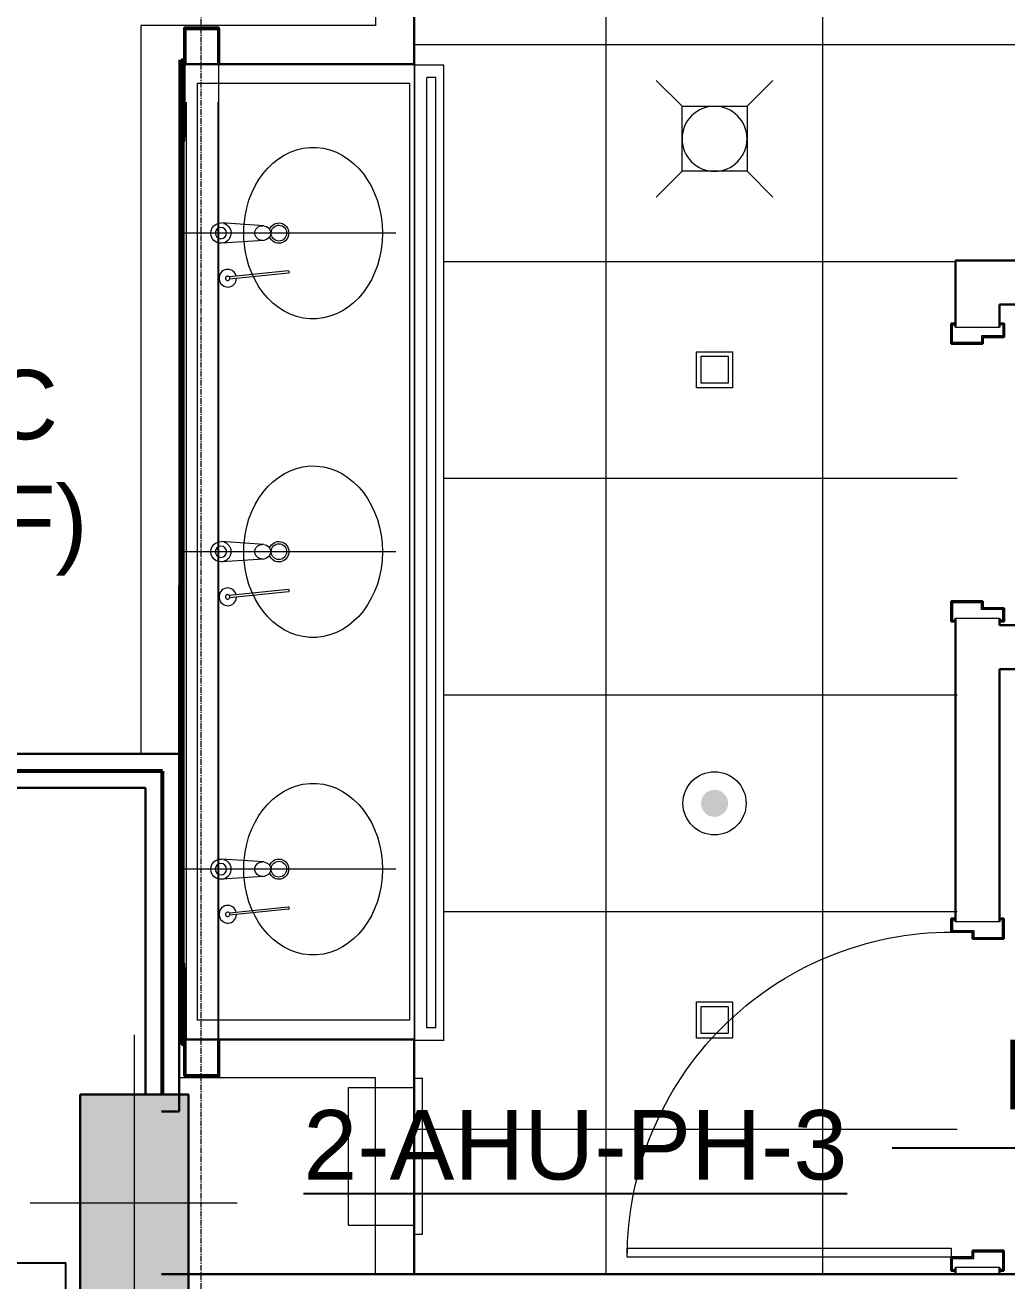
# Model space of a CAD drawing. Header units: inches. Extents: x -40190 to 0, y -3216 to 2257.
# Drawn here: x -21989.4 to -21880.6, y 720.5 to 859.5 of the extents above; entities that cross this region are included whole.
import ezdxf
from ezdxf import colors
from ezdxf.entities.mleader import LeaderData, LeaderLine
from ezdxf.enums import TextEntityAlignment as Align
from ezdxf.math import Vec2, Vec3

# ---------------------------------------------------------------- set-up
doc = ezdxf.new("R2010")
doc.units = ezdxf.units.IN
doc.header["$LTSCALE"] = 0.5
doc.header["$MEASUREMENT"] = 0
for name, pattern in [('A113$0$CENTER', [2, 1.25, -0.25, 0.25, -0.25]), ('A113$0$DGN Style 4', [277.835214, 138.830838, -69.415419, 0.173539, -69.415419]), ('A113$0$DGN Style 5', [121.476983, 52.061564, -69.415419])]:
    doc.linetypes.add(name, pattern=pattern)
for name, color, linetype in [('A113$0$A-ANNO-PATT-13-14', 8, 'Continuous'), ('A113$0$A-COLS-COLS13-14', 8, 'Continuous'), ('A113$0$A-DOOR', 8, 'Continuous'), ('A113$0$A-DOOR-FRAM', 8, 'Continuous'), ('A113$0$A-FLOR-PFIX', 8, 'Continuous'), ('A113$0$A-FLOR-SPCL', 8, 'Continuous'), ('A113$0$A-GRID-GRDP0-15', 8, 'Continuous'), ('A113$0$A-WALL-FIRE', 8, 'Continuous'), ('A113$0$A-WALL-FULL-INTR', 8, 'Continuous'), ('A113$0$Level 23', 8, 'Continuous'), ('A113$0$Level 25', 8, 'Continuous'), ('A113$0$Level 30', 8, 'Continuous'), ('A113$0$Level 33', 8, 'Continuous'), ('A613$0$A-CLNG-LITE', 3, 'Continuous'), ('A613$0$A-CLNG-MECH-SUPP', 8, 'Continuous'), ('A613$0$A-CLNG-PATT', 8, 'Continuous'), ('A613$0$bc113 - Level 23', 8, 'Continuous'), ('E-Anno-Keyn', 72, 'Continuous'), ('E-Anno-Note', 6, 'Continuous'), ('E-TEXT', 6, 'Continuous'), ('G-Anno', 6, 'Continuous'), ('M-HVAC-text', 6, 'Continuous'), ('XREF', 7, 'Continuous')]:
    doc.layers.add(name, color=color, linetype=linetype)
doc.styles.add('M08', font='arial.ttf', dxfattribs={"height": 7.68})
doc.styles.add('MAMEP ANNO', font='arial.ttf', dxfattribs={"height": 0.101562})
doc.styles.get("Standard").update_dxf_attribs({"font": 'simplex.shx'})
doc.dimstyles.new('STANDARD$7', dxfattribs={"dimtxt": 0.18, "dimasz": 0.125, "dimexe": 0.18, "dimexo": 0.06, "dimgap": 0.09, "dimtad": 0, "dimtih": 1, "dimtoh": 1, "dimdec": 4, "dimzin": 0, "dimdsep": 46, "dimtxsty": 'Standard', "dimcen": 0.09, "dimadec": 0, "dimazin": 0, "dimtfac": 1, "dimtdec": 4, "dimtofl": 0, "dimtmove": 0, "dimatfit": 3, "dimfxl": 1, "dimtolj": 1, "dimtzin": 0, "dimarcsym": 0})

# ---------------------------------------------------------------- blocks, each defined once
blk = doc.blocks.new('MLD-KeyNote')
at = {"color": 0, "linetype": 'Continuous', "transparency": 16777216}
blk.add_lwpolyline([(-0.09375, -0.09375), (0.09375, -0.09375), (0.09375, 0.09375), (-0.09375, 0.09375)], close=True, dxfattribs=at)
at = {"color": 0, "linetype": 'ByBlock', "transparency": 16777216, "style": 'MAMEP ANNO'}
blk.add_attdef('ID', text='', height=0.10156, dxfattribs=at).set_placement((0, 0), align=Align.MIDDLE_CENTER)
blk = doc.blocks.new('*U566')
at = {"layer": 'A113$0$A-FLOR-SPCL', "linetype": 'Continuous', "lineweight": 13}
for p, q in [((1.81, 9.14), (2.75, 9.14)), ((1.81, -8.11), (1.81, 9.14)), ((2.75, -8.11), (2.75, 9.14)), ((-5.44, 8.14), (1.81, 8.14)), ((1.81, -8.11), (2.75, -8.11))]:
    blk.add_line(p, q, dxfattribs=at)
blk = doc.blocks.new('*U565')
at = {"layer": 'A113$0$A-FLOR-SPCL', "linetype": 'Continuous', "lineweight": 13}
for q in [(-3.53, 8.65), (3.72, -6.6)]:
    blk.add_line((-3.53, -6.6), q, dxfattribs=at)
blk.add_blockref('*U566', (1.91, 0.51), dxfattribs=at)
blk = doc.blocks.new('*U641')
at = {"layer": 'A113$0$A-FLOR-PFIX', "linetype": 'Continuous', "lineweight": 13}
for p, q in [((3.94, 0.42), (-2.56, -0.24)), ((3.96, 0.17), (-2.55, -0.49))]:
    blk.add_line(p, q, dxfattribs=at)
for centre, major_axis, start_param, end_param in [((-2.76, -0.38), (-0.187, 0.966), 4.749388, 10.782456), ((3.95, 0.3), (0.023, -0.121), 6.195472, 9.337065)]:
    blk.add_ellipse(centre, major_axis=major_axis, ratio=0.97753, start_param=start_param, end_param=end_param, dxfattribs=at)
at = {"layer": 'A113$0$A-FLOR-PFIX', "linetype": 'Continuous', "lineweight": 13, "extrusion": (0, 0, -1)}
blk.add_ellipse((-2.76, -0.38), major_axis=(0.047, -0.242), ratio=0.97753, dxfattribs=at)
blk = doc.blocks.new('*U640')
at = {"layer": 'A113$0$A-FLOR-PFIX', "linetype": 'Continuous', "lineweight": 13}
for p, q in [((-2.62, 0.81), (-7.32, 1.12)), ((-2.62, -0.81), (-7.32, -1.12))]:
    blk.add_line(p, q, dxfattribs=at)
at = {"layer": 'A113$0$A-FLOR-PFIX', "linetype": 'A113$0$DGN Style 4', "lineweight": 0}
blk.add_line((12, 0), (-12, 0), dxfattribs=at)
at = {"layer": 'A113$0$A-FLOR-PFIX', "linetype": 'Continuous', "lineweight": 13, "extrusion": (0, 0, -1)}
blk.add_arc((7.39, 0), 1.12, 266.2194, 93.7806, dxfattribs=at)
at = {"layer": 'A113$0$A-FLOR-PFIX', "linetype": 'A113$0$DGN Style 5', "lineweight": 0, "extrusion": (0, 0, -1)}
blk.add_arc((7.39, 0), 1.12, 105.9103, 266.2194, dxfattribs=at)
at = {"layer": 'A113$0$A-FLOR-PFIX', "linetype": 'Continuous', "lineweight": 13, "extrusion": (0, 0, -1)}
for centre, major_axis, ratio, start_param, end_param in [((2.82, 0), (0, -9.5), 0.809169, 1.671656, 7.753122), ((-2.75, 0), (-0.888, 0), 0.92221, 1.713861, 4.569325)]:
    blk.add_ellipse(centre, major_axis=major_axis, ratio=ratio, start_param=start_param, end_param=end_param, dxfattribs=at)
at = {"layer": 'A113$0$A-FLOR-PFIX', "linetype": 'A113$0$DGN Style 5', "lineweight": 13, "extrusion": (0, 0, -1)}
blk.add_ellipse((2.82, 0), major_axis=(0, -9.5), ratio=0.809169, start_param=1.470832, end_param=1.671656, dxfattribs=at)
at = {"layer": 'A113$0$A-FLOR-PFIX', "linetype": 'A113$0$DGN Style 5', "lineweight": 0, "extrusion": (0, 0, -1)}
blk.add_ellipse((-2.75, 0), major_axis=(-0.888, 0), ratio=0.92221, start_param=4.712389, end_param=7.853982, dxfattribs=at)
at = {"layer": 'A113$0$A-FLOR-PFIX', "linetype": 'Continuous', "lineweight": 0, "extrusion": (0, 0, -1)}
for major_axis, start_param, end_param in [((0, 1.13), 5.098152, 10.610762), ((0, 0.875), 4.747561, 10.996484)]:
    blk.add_ellipse((-0.97, 0), major_axis=major_axis, ratio=0.97753, start_param=start_param, end_param=end_param, dxfattribs=at)
at = {"layer": 'A113$0$Level 33', "linetype": 'Continuous', "lineweight": 0, "extrusion": (0, 0, -1)}
blk.add_circle((7.39, 0), 0.625, dxfattribs=at)
at = {"layer": 'A113$0$A-FLOR-PFIX', "linetype": 'Continuous', "lineweight": 13}
blk.add_blockref('*U641', (-3.87, -4.62), dxfattribs=at)
blk = doc.blocks.new('*U642')
at = {"layer": 'A113$0$A-FLOR-PFIX', "linetype": 'Continuous', "lineweight": 13}
for p, q in [((3.94, 0.42), (-2.56, -0.24)), ((3.96, 0.17), (-2.55, -0.49))]:
    blk.add_line(p, q, dxfattribs=at)
for centre, major_axis, start_param, end_param in [((-2.76, -0.38), (-0.187, 0.966), 4.749388, 10.782456), ((3.95, 0.3), (0.023, -0.121), 6.195472, 9.337065)]:
    blk.add_ellipse(centre, major_axis=major_axis, ratio=0.97753, start_param=start_param, end_param=end_param, dxfattribs=at)
at = {"layer": 'A113$0$A-FLOR-PFIX', "linetype": 'Continuous', "lineweight": 13, "extrusion": (0, 0, -1)}
blk.add_ellipse((-2.76, -0.38), major_axis=(0.047, -0.242), ratio=0.97753, dxfattribs=at)
blk = doc.blocks.new('A113')
at = {"layer": 'A113$0$A-ANNO-PATT-13-14', "lineweight": 30, "extrusion": (0, 0, -1)}
blk.add_solid([(21983.3763, 717.1001, 4909.5523), (21971.3763, 717.1001, 4909.5523), (21983.3763, 741.1001, 4909.5523), (21971.3763, 741.1001, 4909.5523)], dxfattribs=at)
at = {"layer": 'A113$0$A-COLS-COLS13-14', "lineweight": 13}
for p, q in [((-21977.3763, 747.7277, -4909.5523), (-21977.3763, 712.0547, -4909.5523)), ((-21965.967, 729.095, -4909.5523), (-21988.924, 729.095, -4909.5523))]:
    blk.add_line(p, q, dxfattribs=at)
at = {"layer": 'A113$0$A-COLS-COLS13-14', "lineweight": 30}
blk.add_3dface([(-21983.3763, 741.1001, -4909.5523), (-21971.3763, 741.1001, -4909.5523), (-21971.3763, 717.1001, -4909.5523), (-21983.3763, 717.1001, -4909.5523)], dxfattribs=at)
at = {"layer": 'A113$0$A-DOOR', "lineweight": 13}
for p, q in [((-21922.7607, 723.1011, 1992.7541), (-21922.7607, 724.1002, 1992.7541)), ((-21886.8813, 723.1011, 1992.7541), (-21922.7607, 723.1011, 1992.7541)), ((-21922.7477, 724.1002, 1992.7541), (-21886.8813, 724.1002, 1992.7541)), ((-21886.8813, 724.1002, 1992.7541), (-21886.8813, 723.1011, 1992.7541))]:
    blk.add_line(p, q, dxfattribs=at)
at = {"layer": 'A113$0$A-DOOR', "lineweight": 0, "extrusion": (0, 0, -1)}
blk.add_arc((21886.7906, 723.1337, -1992.7541), 35.9701, 359.948539, 1.539644, dxfattribs=at)
at = {"layer": 'A113$0$A-DOOR-FRAM', "lineweight": 30}
for p, q in [((-21886.8647, 824.2256, 1992.7541), (-21886.8647, 826.4771, 1992.7541)), ((-21886.8647, 826.4771, 1992.7541), (-21886.4897, 826.4771, 1992.7541)), ((-21881.0133, 826.4771, 1992.7541), (-21881.3883, 826.4771, 1992.7541)), ((-21881.0133, 826.4771, 1992.7541), (-21881.0133, 824.9761, 1992.7541)), ((-21881.0133, 824.9761, 1992.7541), (-21883.3652, 824.9761, 1992.7541)), ((-21883.3652, 824.9761, 1992.7541), (-21883.3652, 824.2256, 1992.7541)), ((-21883.3652, 824.2256, 1992.7541), (-21886.8647, 824.2256, 1992.7541)), ((-21886.8647, 795.7268, 1992.7541), (-21886.8647, 793.4754, 1992.7541)), ((-21883.3652, 795.7268, 1992.7541), (-21886.8647, 795.7268, 1992.7541)), ((-21883.3652, 794.9764, 1992.7541), (-21883.3652, 795.7268, 1992.7541)), ((-21881.0133, 794.9764, 1992.7541), (-21883.3652, 794.9764, 1992.7541)), ((-21881.0133, 793.4754, 1992.7541), (-21881.0133, 794.9764, 1992.7541)), ((-21886.8647, 793.4754, 1992.7541), (-21886.4897, 793.4754, 1992.7541)), ((-21881.0133, 793.4754, 1992.7541), (-21881.3883, 793.4754, 1992.7541)), ((-21886.8813, 760.6152, 1992.7541), (-21886.8813, 759.1142, 1992.7541)), ((-21886.8813, 760.6152, 1992.7541), (-21886.5063, 760.6152, 1992.7541)), ((-21881.0299, 760.6152, 1992.7541), (-21881.4049, 760.6152, 1992.7541)), ((-21881.0299, 758.3637, 1992.7541), (-21881.0299, 760.6152, 1992.7541)), ((-21886.8813, 759.1142, 1992.7541), (-21884.5294, 759.1142, 1992.7541)), ((-21884.5294, 759.1142, 1992.7541), (-21884.5294, 758.3637, 1992.7541)), ((-21884.5294, 758.3637, 1992.7541), (-21881.0299, 758.3637, 1992.7541)), ((-21886.8813, 721.6002, 1992.7541), (-21886.8813, 723.1011, 1992.7541)), ((-21886.8813, 723.1011, 1992.7541), (-21884.5294, 723.1011, 1992.7541)), ((-21884.5294, 723.1011, 1992.7541), (-21884.5294, 723.8516, 1992.7541)), ((-21884.5294, 723.8516, 1992.7541), (-21881.0299, 723.8516, 1992.7541)), ((-21881.0299, 723.8516, 1992.7541), (-21881.0299, 721.6002, 1992.7541)), ((-21886.8813, 721.6002, 1992.7541), (-21886.5063, 721.6002, 1992.7541)), ((-21881.0299, 721.6002, 1992.7541), (-21881.4049, 721.6002, 1992.7541))]:
    blk.add_line(p, q, dxfattribs=at)
at = {"layer": 'A113$0$A-DOOR-FRAM', "lineweight": 13}
for p, q in [((-21886.7146, 824.3757, 1992.7541), (-21886.7146, 826.327, 1992.7541)), ((-21886.7146, 826.327, 1992.7541), (-21886.4897, 826.327, 1992.7541)), ((-21886.4897, 826.327, 1992.7541), (-21886.4897, 826.4771, 1992.7541)), ((-21881.3883, 826.4771, 1992.7541), (-21881.3883, 826.327, 1992.7541)), ((-21881.1634, 826.327, 1992.7541), (-21881.3883, 826.327, 1992.7541)), ((-21881.1634, 826.327, 1992.7541), (-21881.1634, 825.1262, 1992.7541)), ((-21881.1634, 825.1262, 1992.7541), (-21883.5153, 825.1262, 1992.7541)), ((-21883.5153, 825.1262, 1992.7541), (-21883.5153, 824.3757, 1992.7541)), ((-21883.5153, 824.3757, 1992.7541), (-21886.7146, 824.3757, 1992.7541)), ((-21883.5153, 795.5768, 1992.7541), (-21886.7146, 795.5768, 1992.7541)), ((-21886.7146, 795.5768, 1992.7541), (-21886.7146, 793.6255, 1992.7541)), ((-21883.5153, 794.8263, 1992.7541), (-21883.5153, 795.5768, 1992.7541)), ((-21881.1634, 794.8263, 1992.7541), (-21883.5153, 794.8263, 1992.7541)), ((-21881.1634, 793.6255, 1992.7541), (-21881.1634, 794.8263, 1992.7541)), ((-21886.7146, 793.6255, 1992.7541), (-21886.4897, 793.6255, 1992.7541)), ((-21886.4897, 793.6255, 1992.7541), (-21886.4897, 793.4754, 1992.7541)), ((-21881.3883, 793.4754, 1992.7541), (-21881.3883, 793.6255, 1992.7541)), ((-21881.1634, 793.6255, 1992.7541), (-21881.3883, 793.6255, 1992.7541)), ((-21886.7312, 760.4651, 1992.7541), (-21886.7312, 759.2643, 1992.7541)), ((-21886.7312, 760.4651, 1992.7541), (-21886.5063, 760.4651, 1992.7541)), ((-21886.7312, 759.2643, 1992.7541), (-21884.3793, 759.2643, 1992.7541)), ((-21886.5063, 760.6152, 1992.7541), (-21886.5063, 760.4651, 1992.7541)), ((-21884.3793, 759.2643, 1992.7541), (-21884.3793, 758.5138, 1992.7541)), ((-21881.4049, 760.4651, 1992.7541), (-21881.4049, 760.6152, 1992.7541)), ((-21881.18, 760.4651, 1992.7541), (-21881.4049, 760.4651, 1992.7541)), ((-21881.18, 758.5138, 1992.7541), (-21881.18, 760.4651, 1992.7541)), ((-21884.3793, 758.5138, 1992.7541), (-21881.18, 758.5138, 1992.7541)), ((-21884.3793, 722.951, 1992.7541), (-21884.3793, 723.7015, 1992.7541)), ((-21884.3793, 723.7015, 1992.7541), (-21881.18, 723.7015, 1992.7541)), ((-21881.18, 723.7015, 1992.7541), (-21881.18, 721.7503, 1992.7541)), ((-21886.7312, 721.7503, 1992.7541), (-21886.7312, 722.951, 1992.7541)), ((-21886.7312, 722.951, 1992.7541), (-21884.3793, 722.951, 1992.7541)), ((-21886.7312, 721.7503, 1992.7541), (-21886.5063, 721.7503, 1992.7541)), ((-21886.5063, 721.6002, 1992.7541), (-21886.5063, 721.7503, 1992.7541)), ((-21881.18, 721.7503, 1992.7541), (-21881.4049, 721.7503, 1992.7541)), ((-21881.4049, 721.7503, 1992.7541), (-21881.4049, 721.6002, 1992.7541))]:
    blk.add_line(p, q, dxfattribs=at)
at = {"layer": 'A113$0$A-FLOR-PFIX', "lineweight": 13}
for p, q in [((-21963.0117, 837.3105, 1992.7541), (-21967.7089, 837.6209, 1992.7541)), ((-21963.0117, 835.6891, 1992.7541), (-21967.7089, 835.3787, 1992.7541)), ((-21963.0122, 766.8791, 1992.7541), (-21967.7095, 767.1895, 1992.7541)), ((-21963.0122, 765.2576, 1992.7541), (-21967.7095, 764.9472, 1992.7541))]:
    blk.add_line(p, q, dxfattribs=at)
at = {"layer": 'A113$0$A-FLOR-PFIX', "lineweight": 0}
for p, q in [((-21948.3945, 836.4998, 1992.7541), (-21972.3864, 836.4998, 1992.7541)), ((-21948.3951, 766.0683, 1992.7541), (-21972.387, 766.0683, 1992.7541))]:
    blk.add_line(p, q, dxfattribs=at)
at = {"layer": 'A113$0$A-FLOR-PFIX', "lineweight": 13, "extrusion": (0, 0, -1)}
for centre in [(21967.783, 836.4998, -1992.7541), (21967.7836, 766.0683, -1992.7541)]:
    blk.add_arc(centre, 1.1236, 266.219372, 93.780628, dxfattribs=at)
at = {"layer": 'A113$0$A-FLOR-PFIX', "lineweight": 0, "extrusion": (0, 0, -1)}
for centre in [(21967.783, 836.4998, -1992.7541), (21967.7836, 766.0683, -1992.7541)]:
    blk.add_arc(centre, 1.1236, 105.910271, 266.219372, dxfattribs=at)
at = {"layer": 'A113$0$A-FLOR-PFIX', "lineweight": 13, "extrusion": (0, 0, -1)}
for centre, major_axis, ratio, start_param, end_param in [((-21957.5705, 836.4998, 1992.7541), (0, -9.5005), 0.80916883, 1.67165562, 7.75312234), ((-21957.5705, 836.4998, 1992.7541), (0, -9.5005), 0.80916883, 1.47083188, 1.67165562), ((-21963.1412, 836.4998, 1992.7541), (-0.8884, 0), 0.9222097, 1.71386052, 4.56932479), ((-21957.5711, 766.0683, 1992.7541), (0, -9.5005), 0.80916883, 1.67165562, 7.75312234), ((-21957.5711, 766.0683, 1992.7541), (0, -9.5005), 0.80916883, 1.47083188, 1.67165562), ((-21963.1417, 766.0683, 1992.7541), (-0.8884, 0), 0.9222097, 1.71386052, 4.56932479)]:
    blk.add_ellipse(centre, major_axis=major_axis, ratio=ratio, start_param=start_param, end_param=end_param, dxfattribs=at)
at = {"layer": 'A113$0$A-FLOR-PFIX', "lineweight": 0, "extrusion": (0, 0, -1)}
for centre, major_axis, ratio, start_param, end_param in [((-21963.1412, 836.4998, 1992.7541), (-0.8884, 0), 0.9222097, 4.71238898, 7.85398163), ((-21961.3611, 836.499, 1992.7541), (0, 1.1251), 0.97753003, 5.09815197, 10.61076194), ((-21961.3611, 836.499, 1992.7541), (0, 0.8751), 0.97753003, 4.74756061, 10.99648424), ((-21963.1417, 766.0683, 1992.7541), (-0.8884, 0), 0.9222097, 4.71238898, 7.85398163), ((-21961.3616, 766.0676, 1992.7541), (0, 1.1251), 0.97753003, 5.09815197, 10.61076194), ((-21961.3616, 766.0676, 1992.7541), (0, 0.8751), 0.97753003, 4.74756061, 10.99648424)]:
    blk.add_ellipse(centre, major_axis=major_axis, ratio=ratio, start_param=start_param, end_param=end_param, dxfattribs=at)
at = {"layer": 'A113$0$A-GRID-GRDP0-15', "linetype": 'A113$0$CENTER', "lineweight": 0}
blk.add_line((-21970.0136, 2113.2362), (-21970.0136, 382.209), dxfattribs=at)
at = {"layer": 'A113$0$A-WALL-FIRE', "lineweight": 53}
for p, q in [((-21974.2646, 776.9229, 1992.7541), (-22129.6486, 776.9229, 1992.7541)), ((-21974.2642, 741.1001, 1992.7541), (-21974.2646, 776.9229, 1992.7541))]:
    blk.add_line(p, q, dxfattribs=at)
at = {"layer": 'A113$0$A-WALL-FULL-INTR', "lineweight": 30}
for p, q in [((-21946.3871, 855.2216, 1992.7541), (-21946.388, 996.0042, 1992.7541)), ((-21972.3864, 855.6738, 1992.7541), (-21972.3871, 739.2251, 1992.7541)), ((-21946.3871, 855.2216, 1992.7541), (-21971.8015, 855.2216, 1992.7541)), ((-21886.3876, 833.4753, 1992.7541), (-21886.3878, 826.1021, 1992.7541)), ((-21834.2567, 833.4753, 1992.7541), (-21886.3876, 833.4753, 1992.7541)), ((-21814.5126, 828.6, 1992.7541), (-21881.5099, 828.6, 1992.7541)), ((-21881.5099, 826.1021, 1992.7541), (-21881.5099, 828.6, 1992.7541)), ((-21886.3844, 793.8502, 1992.7541), (-21886.3827, 760.2402, 1992.7541)), ((-21881.5099, 793.1002, 1992.7541), (-21881.5099, 793.8504, 1992.7541)), ((-21814.5126, 793.1002, 1992.7541), (-21881.5099, 793.1002, 1992.7541)), ((-21814.5126, 788.2252, 1992.7541), (-21881.5101, 788.2252, 1992.7541)), ((-21881.5089, 760.2402, 1992.7541), (-21881.5101, 788.2252, 1992.7541)), ((-21972.3871, 778.8371, 1992.7541), (-22004.0236, 778.837, 1992.7541)), ((-21976.1366, 775.09, 1992.7541), (-22008.2838, 775.0899, 1992.7541)), ((-21976.1366, 741.1001, 1992.7541), (-21976.1366, 775.09, 1992.7541)), ((-21946.3871, 747.2216, 1992.7541), (-21971.8021, 747.2216, 1992.7541)), ((-21946.3871, 747.2216, 1992.7541), (-21946.3871, 721.2251, 1992.7541)), ((-21974.3763, 739.2251, 1992.7541), (-21972.3871, 739.2251, 1992.7541)), ((-21886.3826, 721.2252, 1992.7541), (-21886.3818, 721.9752, 1992.7541)), ((-21881.5076, 721.2252, 1992.7541), (-21881.5068, 721.9752, 1992.7541)), ((-21814.5126, 721.2251, 1992.7541), (-21974.3763, 721.2251, 1992.7541)), ((-21946.3871, 721.2251, 1992.7541), (-21971.3763, 721.2251, 1992.7541))]:
    blk.add_line(p, q, dxfattribs=at)
at = {"layer": 'A113$0$A-WALL-FULL-INTR', "lineweight": 0}
for p, q in [((-21886.3878, 826.1021, 1992.7541), (-21881.5099, 826.1021, 1992.7541)), ((-21886.3878, 793.8504, 1992.7541), (-21881.5099, 793.8504, 1992.7541)), ((-21881.5089, 760.2402, 1992.7541), (-21886.3827, 760.2402, 1992.7541)), ((-21881.5068, 721.9752, 1992.7541), (-21886.3818, 721.9752, 1992.7541))]:
    blk.add_line(p, q, dxfattribs=at)
at = {"layer": 'A113$0$A-WALL-FULL-INTR', "lineweight": 0, "elevation": 1992.7541, "flags": 128}
for points in [[(-21950.6379, 935.0305), (-21950.6371, 859.4716), (-21976.6364, 859.4716), (-21976.6371, 778.8371)], [(-21950.6371, 721.2251), (-21950.6371, 742.9716), (-21972.3871, 742.9716)]]:
    blk.add_lwpolyline(points, dxfattribs=at)
at = {"layer": 'A113$0$Level 23', "lineweight": 40}
for p, q in [((-21972.2, 855.6738, 173.7684), (-21972.2, 847.1876, 173.7684)), ((-21971.8875, 855.6738, 173.7684), (-21972.2, 855.6738, 173.7684)), ((-21971.8875, 847.1876, 173.7684), (-21971.8875, 855.6738, 173.7684)), ((-21972.2, 847.1876, 173.7684), (-21971.8875, 847.1876, 173.7684)), ((-21972.2, 746.7694, 173.7684), (-21972.2, 755.2555, 173.7684)), ((-21972.2, 755.2555, 173.7684), (-21971.8875, 755.2555, 173.7684)), ((-21971.8875, 755.2555, 173.7684), (-21971.8875, 746.7694, 173.7684)), ((-21971.8875, 746.7694, 173.7684), (-21972.2, 746.7694, 173.7684))]:
    blk.add_line(p, q, dxfattribs=at)
at = {"layer": 'A113$0$Level 23', "lineweight": 30}
for p, q in [((-21972.3245, 847.1251, 173.7684), (-21971.8875, 847.1251, 173.7684)), ((-21972.3245, 847.0622, 173.7684), (-21972.3245, 847.1251, 173.7684)), ((-21972.3245, 847.0622, 173.7684), (-21971.9495, 847.0622, 173.7684)), ((-21972.2305, 847.049, 173.7684), (-21971.9805, 847.049, 173.7684)), ((-21972.23, 847.049, 173.7684), (-21972.23, 755.4122, 173.7684)), ((-21971.98, 847.049, 173.7684), (-21971.98, 755.4122, 173.7684)), ((-21971.9495, 846.7501, 173.7684), (-21971.9495, 847.0622, 173.7684)), ((-21971.8875, 846.7501, 173.7684), (-21971.8875, 847.1251, 173.7684)), ((-21971.8875, 846.7501, 173.7684), (-21971.9495, 846.7501, 173.7684)), ((-21972.3245, 755.381, 173.7684), (-21971.9495, 755.381, 173.7684)), ((-21972.3245, 755.381, 173.7684), (-21972.3245, 755.318, 173.7684)), ((-21972.2305, 755.4122, 173.7684), (-21971.9805, 755.4122, 173.7684)), ((-21971.8875, 755.693, 173.7684), (-21971.9495, 755.693, 173.7684)), ((-21971.9495, 755.693, 173.7684), (-21971.9495, 755.381, 173.7684))]:
    blk.add_line(p, q, dxfattribs=at)
at = {"layer": 'A113$0$Level 23', "lineweight": 0}
blk.add_line((-21971.8869, 755.693, 173.7684), (-21971.8869, 846.7501, 173.7684), dxfattribs=at)
at = {"layer": 'A113$0$Level 23', "lineweight": 40, "elevation": 1992.7541, "flags": 128}
for points in [[(-21968.0515, 855.2216), (-21968.0515, 859.2216), (-21971.8015, 859.2216), (-21971.8015, 855.2216)], [(-21968.0521, 747.2216), (-21968.0521, 743.2216), (-21971.8021, 743.2216), (-21971.8021, 747.2216)]]:
    blk.add_lwpolyline(points, dxfattribs=at)
at = {"layer": 'A113$0$Level 23', "lineweight": 30, "elevation": 173.7684, "flags": 128}
blk.add_lwpolyline([(-21972.3245, 755.318), (-21971.8875, 755.318), (-21971.8875, 755.693)], dxfattribs=at)
at = {"layer": 'A113$0$Level 25', "lineweight": 13}
blk.add_line((-21886.8813, 724.1002, 1992.7541), (-21886.8813, 723.1011, 1992.7541), dxfattribs=at)
at = {"layer": 'A113$0$Level 25', "lineweight": 0, "extrusion": (0, 0, -1)}
blk.add_arc((21886.7906, 723.1337, -1992.7541), 35.9701, 359.948539, 90.051461, dxfattribs=at)
at = {"layer": 'A113$0$Level 30', "lineweight": 13}
blk.add_3dface([(-21970.3867, 853.0966, 1992.7541), (-21946.8831, 853.0966, 1992.7541), (-21946.8837, 749.3465, 1992.7541), (-21970.3872, 749.3465, 1992.7541)], dxfattribs=at)
at = {"layer": 'A113$0$Level 33', "lineweight": 0, "extrusion": (0, 0, -1)}
for centre in [(21967.783, 836.4998, -1992.7541), (21967.7836, 766.0683, -1992.7541)]:
    blk.add_circle(centre, 0.625, dxfattribs=at)
at = {"layer": 'A113$0$A-FLOR-PFIX', "lineweight": 13}
for name, p in [('*U642', (-21964.2607, 831.8842, 1992.7541)), ('*U640', (-21960.391, 801.2216, 1992.7541)), ('*U642', (-21964.2612, 761.4527, 1992.7541))]:
    blk.add_blockref(name, p, dxfattribs=at)
at = {"layer": 'A113$0$A-FLOR-SPCL', "lineweight": 13}
blk.add_blockref('*U565', (-21950.102, 733.2593, 1992.7541), dxfattribs=at)
blk = doc.blocks.new('*U964')
at = {"layer": 'A613$0$A-CLNG-LITE', "linetype": 'Continuous', "lineweight": 0}
h = blk.add_hatch(color=256, dxfattribs=at)
edge = h.paths.add_edge_path()
edge.add_arc((0, 0), 1.5, 0, 360)
blk.add_circle((0, 0), 3.5, dxfattribs=at)
blk = doc.blocks.new('*U965')
at = {"layer": 'A613$0$A-CLNG-LITE', "linetype": 'Continuous', "lineweight": 0}
for p, q in [((-3.6, 3.6), (-6.46, 6.46)), ((3.6, 3.6), (6.46, 6.46)), ((-3.6, -3.6), (-6.46, -6.46)), ((3.6, -3.6), (6.46, -6.46))]:
    blk.add_line(p, q, dxfattribs=at)
at = {"layer": 'A613$0$A-CLNG-LITE', "linetype": 'Continuous', "lineweight": 0, "extrusion": (0, 0, -1)}
blk.add_circle((0, 0), 3.6, dxfattribs=at)
at = {"layer": 'A613$0$A-CLNG-LITE', "linetype": 'Continuous', "lineweight": 0}
blk.add_3dface([(3.6, -3.6), (-3.6, -3.6), (-3.6, 3.6), (3.6, 3.6)], dxfattribs=at)
blk = doc.blocks.new('*U988')
at = {"layer": 'A613$0$A-CLNG-LITE', "linetype": 'Continuous', "lineweight": 0}
for points in [[(-2, 2), (2, 2), (2, -2), (-2, -2)], [(-1.5, 1.5), (1.5, 1.5), (1.5, -1.5), (-1.5, -1.5)]]:
    blk.add_3dface(points, dxfattribs=at)
blk = doc.blocks.new('*U990')
at = {"layer": 'A613$0$A-CLNG-MECH-SUPP', "linetype": 'Continuous', "lineweight": 0}
for p, q in [((1.62, 54.03), (-1.63, 54.03)), ((-1.63, -53.97), (-1.63, 54.03)), ((1.62, -54.03), (1.62, 54.03)), ((0.75, 52.66), (-0.25, 52.66)), ((-0.25, -52.59), (-0.25, 52.66)), ((0.75, -52.59), (0.75, 52.66)), ((0.75, -52.59), (-0.25, -52.59)), ((1.62, -53.97), (-1.63, -53.97))]:
    blk.add_line(p, q, dxfattribs=at)
blk = doc.blocks.new('A613')
at = {"layer": 'A613$0$A-CLNG-LITE', "lineweight": 0}
for p, q in [((-21971.68, 851.1, 2679.43), (-21971.68, 747.35, 2679.43)), ((-21968.18, 851.1, 2679.43), (-21968.18, 747.35, 2679.43))]:
    blk.add_line(p, q, dxfattribs=at)
at = {"layer": 'A613$0$A-CLNG-PATT', "lineweight": 0}
for p, q in [((-21925.15, 721.23, 2679.43), (-21925.15, 996, 2679.43)), ((-21901.15, 721.23, 2679.43), (-21901.15, 996, 2679.43)), ((-21946.39, 857.48, 2679.43), (-21877.15, 857.48, 2679.43)), ((-21946.39, 745.23, 2679.43), (-21946.39, 855.22, 2679.43)), ((-21943.14, 833.48, 2679.43), (-21886.39, 833.48, 2679.43)), ((-21943.14, 809.48, 2679.43), (-21886.27, 809.48, 2679.43)), ((-21943.14, 785.48, 2679.43), (-21886.27, 785.48, 2679.43)), ((-21943.14, 761.48, 2679.43), (-21886.27, 761.48, 2679.43)), ((-21946.39, 737.39, 2679.43), (-21886.27, 737.39, 2679.43))]:
    blk.add_line(p, q, dxfattribs=at)
at = {"layer": 'A613$0$A-CLNG-PATT', "lineweight": 0, "elevation": 2679.43, "flags": 128}
blk.add_lwpolyline([(-21946.39, 855.22), (-21946.39, 747.35), (-21968.05, 747.35), (-21968.05, 855.22)], dxfattribs=at)
at = {"layer": 'A613$0$bc113 - Level 23', "lineweight": 40}
for p, q in [((-21972.2, 855.67, 729.31), (-21972.2, 847.19, 729.31)), ((-21971.89, 855.67, 729.31), (-21972.2, 855.67, 729.31)), ((-21971.89, 847.19, 729.31), (-21971.89, 855.67, 729.31)), ((-21972.2, 847.19, 729.31), (-21971.89, 847.19, 729.31)), ((-21972.2, 746.77, 729.31), (-21972.2, 755.26, 729.31)), ((-21972.2, 755.26, 729.31), (-21971.89, 755.26, 729.31)), ((-21971.89, 755.26, 729.31), (-21971.89, 746.77, 729.31)), ((-21971.89, 746.77, 729.31), (-21972.2, 746.77, 729.31))]:
    blk.add_line(p, q, dxfattribs=at)
at = {"layer": 'A613$0$bc113 - Level 23', "lineweight": 30}
for p, q in [((-21972.32, 847.13, 729.31), (-21971.89, 847.13, 729.31)), ((-21972.32, 847.06, 729.31), (-21972.32, 847.13, 729.31)), ((-21972.32, 847.06, 729.31), (-21971.95, 847.06, 729.31)), ((-21972.23, 847.05, 729.31), (-21972.23, 755.41, 729.31)), ((-21972.23, 847.05, 729.31), (-21971.98, 847.05, 729.31)), ((-21971.98, 847.05, 729.31), (-21971.98, 755.41, 729.31)), ((-21971.95, 846.75, 729.31), (-21971.95, 847.06, 729.31)), ((-21971.89, 846.75, 729.31), (-21971.89, 847.13, 729.31)), ((-21971.89, 846.75, 729.31), (-21971.95, 846.75, 729.31)), ((-21972.32, 755.38, 729.31), (-21971.95, 755.38, 729.31)), ((-21972.32, 755.38, 729.31), (-21972.32, 755.32, 729.31)), ((-21972.23, 755.41, 729.31), (-21971.98, 755.41, 729.31)), ((-21971.89, 755.69, 729.31), (-21971.95, 755.69, 729.31)), ((-21971.95, 755.69, 729.31), (-21971.95, 755.38, 729.31))]:
    blk.add_line(p, q, dxfattribs=at)
at = {"layer": 'A613$0$bc113 - Level 23', "lineweight": 0}
blk.add_line((-21971.89, 755.69, 729.31), (-21971.89, 846.75, 729.31), dxfattribs=at)
at = {"layer": 'A613$0$bc113 - Level 23', "lineweight": 40, "elevation": 2548.3, "flags": 128}
for points in [[(-21968.05, 855.22), (-21968.05, 859.22), (-21971.8, 859.22), (-21971.8, 855.22)], [(-21968.05, 747.22), (-21968.05, 743.22), (-21971.8, 743.22), (-21971.8, 747.22)]]:
    blk.add_lwpolyline(points, dxfattribs=at)
at = {"layer": 'A613$0$bc113 - Level 23', "lineweight": 30, "elevation": 729.31, "flags": 128}
blk.add_lwpolyline([(-21972.32, 755.32), (-21971.89, 755.32), (-21971.89, 755.69)], dxfattribs=at)
at = {"layer": 'A613$0$A-CLNG-LITE', "lineweight": 0}
for name, p in [('*U965', (-21913.14, 847.05, 2679.43)), ('*U988', (-21913.14, 821.48, 2679.43)), ('*U964', (-21913.14, 773.47, 2679.43)), ('*U988', (-21913.14, 749.47, 2679.43))]:
    blk.add_blockref(name, p, dxfattribs=at)
at = {"layer": 'A613$0$A-CLNG-MECH-SUPP', "lineweight": 0}
blk.add_blockref('*U990', (-21944.76, 801.19, 2679.43), dxfattribs=at)

msp = doc.modelspace()

# ---------------------------------------------------------------- texts
at = {"layer": 'E-TEXT', "insert": (-21996.47, 821.35), "char_height": 7.68, "width": 9.4574, "attachment_point": 2, "style": 'M08'}
msp.add_mtext('VFC (SPF)', dxfattribs=at)
at = {"layer": 'G-Anno', "insert": (-21881.11, 747.17), "char_height": 7.68, "width": 66.1942, "attachment_point": 1, "style": 'M08', "bg_fill": 3, "box_fill_scale": 1, "bg_fill_color": 256, "bg_fill_transparency": 0}
msp.add_mtext('HEMPHA-32', dxfattribs=at)
at = {"layer": 'M-HVAC-text', "insert": (-21958.56, 739.39), "char_height": 7.6875, "width": 105.8678, "attachment_point": 1, "style": 'M08'}
msp.add_mtext('{\\L2-AHU-PH-3}', dxfattribs=at)

# ---------------------------------------------------------------- leaders
at = {"layer": 'E-Anno-Note'}
ml = msp.add_multileader_mtext('Standard', dxfattribs=at)
ml.set_content('HEAT WHEEL MOTOR', color=(89, 89, 89), style='MAMEP ANNO')
ml.set_leader_properties(color=256, linetype='Continuous')
ml.build(insert=Vec2(0, 0))
ml.multileader.update_dxf_attribs({"has_dogleg": 0, "text_right_attachment_type": 3, "dogleg_length": 3.84, "arrow_head_size": 12, "scale": 96})
ctx = ml.context
ctx.base_point, ctx.scale, ctx.char_height, ctx.arrow_head_size, ctx.landing_gap_size, ctx.plane_origin = Vec3(-23579.92, 822.96), 96, 7.68, 12, 3.75, Vec3(-23609.18, 822.96)
ctx.right_attachment = 3
notes = []
notes.append((ctx, [(0, (1, 1, 0), (-23948.92, 822.96), (1, 0), 369, [(0, [(-23609.18, 822.96)], 0, [])])]))
ctx.mtext.insert, ctx.mtext.width, ctx.mtext.flow_direction = Vec3(-23576.17, 826.87), 124.8927, 5
at = {"layer": 'E-TEXT'}
ml = msp.add_multileader_block('Standard', dxfattribs=at)
ml.set_content('MLD-KeyNote', color=(89, 89, 89), scale=96)
ml.set_attribute('ID', '12', width=0)
ml.set_leader_properties(color=256, linetype='Continuous')
ml.build(insert=Vec2(0, 0))
ml.multileader.update_dxf_attribs({"has_dogleg": 0, "text_left_attachment_type": 2, "text_right_attachment_type": 2, "dogleg_length": 3.84, "arrow_head_size": 12, "scale": 96})
ctx = ml.context
ctx.base_point, ctx.scale, ctx.char_height, ctx.arrow_head_size, ctx.landing_gap_size, ctx.plane_origin = Vec3(-22002.87, 713.43), 96, 737.28, 12, 384, Vec3(-21923.06, 672.79)
ctx.left_attachment, ctx.right_attachment = 2, 2
notes.append((ctx, [(0, (1, 1, 0), (-21615.87, 713.43), (-1, 0), 369, [(1, [(-21936.78, 697.36), (-21963.71, 713.43), (-21934.25, 681.07), (-21963.78, 713.43)], 0, [])])]))
ctx.block.insert = Vec3(-21993.87, 713.43)
at = {"layer": 'M-HVAC-text'}
msp.add_leader([(-21870.92, 684.6), (-21879.21, 735.16), (-21893.32, 735.16)], dimstyle='STANDARD$7', override={"dimscale": 96, "dimgap": 0.09, "dimtad": 0}, dxfattribs=at)
for ctx, leaders in notes:
    for number, flags, end, landing, length, lines in leaders:
        leader = LeaderData()
        leader.index, (leader.has_last_leader_line, leader.has_dogleg_vector, leader.attachment_direction) = number, flags
        leader.last_leader_point, leader.dogleg_vector, leader.dogleg_length = Vec3(end), Vec3(landing), length
        for number, points, colour, breaks in lines:
            line = LeaderLine()
            line.index, line.vertices, line.color, line.breaks = number, Vec3.list(points), colors.encode_raw_color(colour), breaks
            leader.lines.append(line)
        ctx.leaders.append(leader)

# ---------------------------------------------------------------- next in the draw order: block references
at = {"layer": 'XREF'}
for name, p in [('A113', (0.08, 0)), ('A613', (0.13, -0.11))]:
    msp.add_blockref(name, p, dxfattribs=at)

# ---------------------------------------------------------------- next in the draw order: leaders
at = {"layer": 'E-Anno-Keyn'}
ml = msp.add_multileader_block('Standard', dxfattribs=at)
ml.set_content('MLD-KeyNote', color=256, scale=96)
ml.set_attribute('ID', '18', width=0)
ml.set_leader_properties(color=256, linetype='Continuous')
ml.build(insert=Vec2(0, 0))
ml.multileader.update_dxf_attribs({"has_dogleg": 0, "text_left_attachment_type": 2, "text_right_attachment_type": 2, "dogleg_length": 3.84, "arrow_head_size": 12, "scale": 96})
ctx = ml.context
ctx.base_point, ctx.scale, ctx.char_height, ctx.arrow_head_size, ctx.landing_gap_size, ctx.plane_origin = Vec3(-23166.12, 1004.81), 96, 737.28, 12, 384, Vec3(-23254.36, 947.57)
ctx.left_attachment, ctx.right_attachment = 2, 2
notes = []
notes.append((ctx, [(0, (0, 0, 0), (0, 0), (1, 0), 1, [])]))
ctx.block.insert = Vec3(-23157.12, 1004.81)
ml = msp.add_multileader_block('Standard', dxfattribs=at)
ml.set_content('MLD-KeyNote', color=256, scale=96)
ml.set_attribute('ID', '18', width=0)
ml.set_leader_properties(color=256, linetype='Continuous')
ml.build(insert=Vec2(0, 0))
ml.multileader.update_dxf_attribs({"has_dogleg": 0, "text_left_attachment_type": 2, "text_right_attachment_type": 2, "dogleg_length": 3.84, "arrow_head_size": 12, "scale": 96})
ctx = ml.context
ctx.base_point, ctx.scale, ctx.char_height, ctx.arrow_head_size, ctx.landing_gap_size, ctx.plane_origin = Vec3(-22208.47, 994.86), 96, 737.28, 12, 384, Vec3(-22296.71, 937.63)
ctx.left_attachment, ctx.right_attachment = 2, 2
notes.append((ctx, [(0, (0, 0, 0), (0, 0), (1, 0), 1, [])]))
ctx.block.insert = Vec3(-22199.47, 994.86)
ml = msp.add_multileader_block('Standard', dxfattribs=at)
ml.set_content('MLD-KeyNote', color=(89, 89, 89), scale=96)
ml.set_attribute('ID', '8', width=0)
ml.set_leader_properties(color=256, linetype='Continuous')
ml.build(insert=Vec2(0, 0))
ml.multileader.update_dxf_attribs({"has_dogleg": 0, "text_left_attachment_type": 2, "text_right_attachment_type": 2, "dogleg_length": 3.84, "arrow_head_size": 12, "scale": 96})
ctx = ml.context
ctx.base_point, ctx.scale, ctx.char_height, ctx.arrow_head_size, ctx.landing_gap_size, ctx.plane_origin = Vec3(-23073.72, 986.39), 96, 737.28, 12, 384, Vec3(-23174.97, 930.5)
ctx.left_attachment, ctx.right_attachment = 2, 2
notes.append((ctx, [(0, (0, 0, 0), (0, 0), (1, 0), 1, [])]))
ctx.block.insert = Vec3(-23064.72, 986.39)
ml = msp.add_multileader_block('Standard', dxfattribs=at)
ml.set_content('MLD-KeyNote', color=(89, 89, 89), scale=96)
ml.set_attribute('ID', '8', width=0)
ml.set_leader_properties(color=256, linetype='Continuous')
ml.build(insert=Vec2(0, 0))
ml.multileader.update_dxf_attribs({"has_dogleg": 0, "text_left_attachment_type": 2, "text_right_attachment_type": 2, "dogleg_length": 3.84, "arrow_head_size": 12, "scale": 96})
ctx = ml.context
ctx.base_point, ctx.scale, ctx.char_height, ctx.arrow_head_size, ctx.landing_gap_size, ctx.plane_origin = Vec3(-22400.97, 910.12), 96, 737.28, 12, 384, Vec3(-22502.21, 854.24)
ctx.left_attachment, ctx.right_attachment = 2, 2
notes.append((ctx, [(0, (0, 0, 0), (0, 0), (1, 0), 1, [])]))
ctx.block.insert = Vec3(-22391.97, 910.12)
at = {"layer": 'E-Anno-Note'}
ml = msp.add_multileader_mtext('Standard', dxfattribs=at)
ml.set_content('EQUIPMENT IN TOP OF HOISTWAY (TYP.)', color=(89, 89, 89), style='MAMEP ANNO')
ml.set_leader_properties(color=256, linetype='Continuous')
ml.build(insert=Vec2(0, 0))
ml.multileader.update_dxf_attribs({"has_dogleg": 0, "text_right_attachment_type": 3, "dogleg_length": 3.84, "arrow_head_size": 12, "scale": 96})
ctx = ml.context
ctx.base_point, ctx.scale, ctx.char_height, ctx.arrow_head_size, ctx.landing_gap_size, ctx.plane_origin = Vec3(-22979.95, 726.09), 96, 7.68, 12, 3.75, Vec3(-22763.68, 658.42)
ctx.right_attachment = 3
notes.append((ctx, [(0, (1, 1, 0), (-22495.28, 713.02), (-1, 0), 369, [(1, [(-22805.43, 702.77), (-22845.13, 713.02), (-22807.57, 748.59), (-22845.13, 713.02)], 0, [])])]))
ctx.mtext.insert, ctx.mtext.width, ctx.mtext.flow_direction = Vec3(-22976.2, 731.06), 116.2725, 5
at = {"layer": 'M-HVAC-text'}
ml = msp.add_multileader_block('Standard', dxfattribs=at)
ml.set_content('MLD-KeyNote', color=(89, 89, 89), scale=96)
ml.set_attribute('ID', '15', width=0)
ml.set_leader_properties(color=256, linetype='Continuous')
ml.build(insert=Vec2(0, 0))
ml.multileader.update_dxf_attribs({"has_dogleg": 0, "text_left_attachment_type": 2, "text_right_attachment_type": 2, "dogleg_length": 3.84, "arrow_head_size": 12, "scale": 96})
ctx = ml.context
ctx.base_point, ctx.scale, ctx.char_height, ctx.arrow_head_size, ctx.landing_gap_size, ctx.plane_origin = Vec3(-22893.34, 1357.49), 96, 737.28, 12, 384, Vec3(-22994.59, 1301.6)
ctx.left_attachment, ctx.right_attachment = 2, 2
notes.append((ctx, [(0, (0, 0, 0), (0, 0), (1, 0), 1, [])]))
ctx.block.insert = Vec3(-22884.34, 1357.49)
ml = msp.add_multileader_block('Standard', dxfattribs=at)
ml.set_content('MLD-KeyNote', color=(89, 89, 89), scale=96)
ml.set_attribute('ID', '15', width=0)
ml.set_leader_properties(color=256, linetype='Continuous')
ml.build(insert=Vec2(0, 0))
ml.multileader.update_dxf_attribs({"has_dogleg": 0, "text_left_attachment_type": 2, "text_right_attachment_type": 2, "dogleg_length": 3.84, "arrow_head_size": 12, "scale": 96})
ctx = ml.context
ctx.base_point, ctx.scale, ctx.char_height, ctx.arrow_head_size, ctx.landing_gap_size, ctx.plane_origin = Vec3(-22532.38, 1345.4), 96, 737.28, 12, 384, Vec3(-22633.63, 1289.51)
ctx.left_attachment, ctx.right_attachment = 2, 2
notes.append((ctx, [(0, (0, 0, 0), (0, 0), (1, 0), 1, [])]))
ctx.block.insert = Vec3(-22523.38, 1345.4)
ml = msp.add_multileader_block('Standard', dxfattribs=at)
ml.set_content('MLD-KeyNote', color=(89, 89, 89), scale=96)
ml.set_attribute('ID', '15', width=0)
ml.set_leader_properties(color=256, linetype='Continuous')
ml.build(insert=Vec2(0, 0))
ml.multileader.update_dxf_attribs({"has_dogleg": 0, "text_left_attachment_type": 2, "text_right_attachment_type": 2, "dogleg_length": 3.84, "arrow_head_size": 12, "scale": 96})
ctx = ml.context
ctx.base_point, ctx.scale, ctx.char_height, ctx.arrow_head_size, ctx.landing_gap_size, ctx.plane_origin = Vec3(-22132.25, 1344.98), 96, 737.28, 12, 384, Vec3(-22233.49, 1289.09)
ctx.left_attachment, ctx.right_attachment = 2, 2
notes.append((ctx, [(0, (0, 0, 0), (0, 0), (1, 0), 1, [])]))
ctx.block.insert = Vec3(-22123.25, 1344.98)
ml = msp.add_multileader_block('Standard', dxfattribs=at)
ml.set_content('MLD-KeyNote', color=(89, 89, 89), scale=96)
ml.set_attribute('ID', '15', width=0)
ml.set_leader_properties(color=256, linetype='Continuous')
ml.build(insert=Vec2(0, 0))
ml.multileader.update_dxf_attribs({"has_dogleg": 0, "text_left_attachment_type": 2, "text_right_attachment_type": 2, "dogleg_length": 3.84, "arrow_head_size": 12, "scale": 96})
ctx = ml.context
ctx.base_point, ctx.scale, ctx.char_height, ctx.arrow_head_size, ctx.landing_gap_size, ctx.plane_origin = Vec3(-22733.75, 1113.31), 96, 737.28, 12, 384, Vec3(-22835, 1057.42)
ctx.left_attachment, ctx.right_attachment = 2, 2
notes.append((ctx, [(0, (0, 0, 0), (0, 0), (1, 0), 1, [])]))
ctx.block.insert = Vec3(-22724.75, 1113.31)
for ctx, leaders in notes:
    for number, flags, end, landing, length, lines in leaders:
        leader = LeaderData()
        leader.index, (leader.has_last_leader_line, leader.has_dogleg_vector, leader.attachment_direction) = number, flags
        leader.last_leader_point, leader.dogleg_vector, leader.dogleg_length = Vec3(end), Vec3(landing), length
        for number, points, colour, breaks in lines:
            line = LeaderLine()
            line.index, line.vertices, line.color, line.breaks = number, Vec3.list(points), colors.encode_raw_color(colour), breaks
            leader.lines.append(line)
        ctx.leaders.append(leader)

doc.saveas('drawing.dxf')
